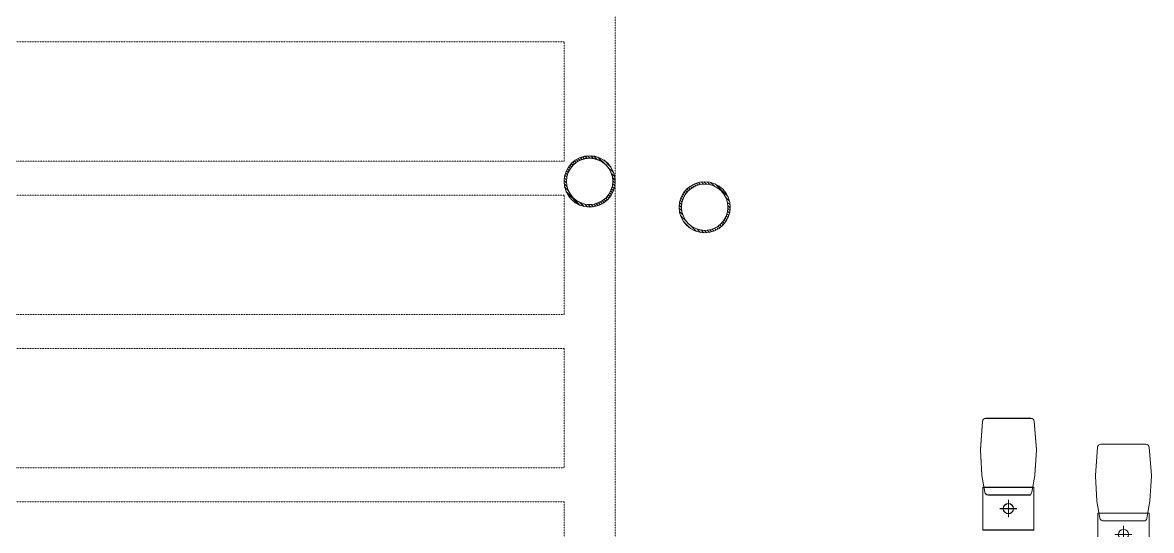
# Model space of a CAD drawing. Extents: x -3709 to 34975, y -230 to 8245.
# Drawn here: x 31301 to 31963, y 848 to 1146 of the extents above; entities that cross this region are included whole.
import ezdxf
from ezdxf.xclip import XClip

# ---------------------------------------------------------------- set-up
doc = ezdxf.new("R2010")
doc.units = 0
doc.header["$XCLIPFRAME"] = 0
doc.linetypes.add('DOT2', pattern=[0.125, 0, -0.125])
doc.layers.get('0').update_dxf_attribs({"color": 9, "lineweight": 9})
for name, color, linetype, lineweight in [('04', 9, 'Continuous', 9), ('06C', 9, 'Continuous', 9), ('10', 9, 'Continuous', 9), ('20', 9, 'DOT2', 9), ('35H', 9, 'Continuous', 9)]:
    doc.layers.add(name, color=color, linetype=linetype, lineweight=lineweight)

# ---------------------------------------------------------------- blocks, each defined once
blk = doc.blocks.new('p-araba-polo')
blk.add_line((1.2434, -0.7769), (1.8845, -1.6687))
blk.add_arc((1.2434, -0.7769), 1.0984, 305.7081, 359.02404)
blk = doc.blocks.new('p-kolon celik')
at = {"layer": '35H'}
h = blk.add_hatch(dxfattribs=at)
h.set_pattern_fill('ANSI31', color=256, scale=10)
h.set_pattern_definition([(45, (-10, -10), (-0.883883, 0.883883), [])])
edge = h.paths.add_edge_path()
edge.add_arc((0, 0), 15, 0, 360)
edge = h.paths.add_edge_path(flags=17)
edge.add_arc((0, 0), 13.6, 0, 360)
at = {"layer": '10'}
for radius in [15, 13.6]:
    blk.add_circle((0, 0), radius, dxfattribs=at)
blk = doc.blocks.new('ARKTOS')
for p, q in [((-3, 0), (-13, 0)), ((-8, -5), (-8, 5))]:
    blk.add_line(p, q)
blk.add_lwpolyline([(-20.5, 15), (4.5, 15), (4.5, -15), (-20.5, -15)], close=True)
at = {"linetype": 'ByBlock'}
for points in [[(0, -11.83, 0.363965), (1.65, -13.8), (11.44, -15.53, 0.029047), (11.67, -15.56), (26.26, -16.41, 0.033251), (26.53, -16.41), (43.16, -15.17, 0.392539), (45.01, -13.17), (45.01, 13.17, 0.392539), (43.16, 15.17), (26.53, 16.41, 0.033251), (26.26, 16.41), (11.67, 15.56, 0.029047), (11.44, 15.53), (1.65, 13.8, 0.047994), (0, 12.97), (0, -11.83)], [(0, -11.83, 0.229142), (0.76, -13.4, 0.044394)]]:
    blk.add_lwpolyline(points, format="xyb", dxfattribs=at)
blk.add_circle((-8, 0), 3)
blk = doc.blocks.new('p-vw-catiaydinlatmaelemanlari')
at = {"layer": '06C', "color": 0, "linetype": 'ByBlock', "xscale": -1, "rotation": 270}
blk.add_blockref('ARKTOS', (31879.39, 868.5), dxfattribs=at)
blk = doc.blocks.new('catikatirevizepergole-krt')
for points in [[(0, 0), (-830, 0), (-830, 1638), (0, 1638)], [(-30, 360), (-30, 290), (-800, 290), (-800, 360)], [(-30, 270), (-30, 200), (-800, 200), (-800, 270)], [(-30, 180), (-30, 110), (-800, 110), (-800, 180)], [(-30, 90), (-30, 0), (-800, 0), (-800, 90)]]:
    blk.add_lwpolyline(points, close=True)

msp = doc.modelspace()

# ---------------------------------------------------------------- block references
for p in [(0, 0.02), (0, -0.1), (67.49, -15.2)]:
    msp.add_blockref('p-vw-catiaydinlatmaelemanlari', p)
at = {"rotation": 90}
for p in [(31633.84, 1052.52), (31633.84, 1052.4), (31701.33, 1037.3)]:
    msp.add_blockref('p-kolon celik', p, dxfattribs=at)
at = {"layer": '04'}
ref = msp.add_blockref('p-araba-polo', (31761.57, 1272.59), dxfattribs=dict(at, xscale=-100, yscale=100, zscale=100))
XClip(ref).set_block_clipping_path([(-0.0924763951, -0.9835002962), (4.0650970395, 0.9845199444)])
at = {"layer": '20'}
msp.add_blockref('catikatirevizepergole-krt', (31648.84, 774.41), dxfattribs=at)

doc.saveas('drawing.dxf')
